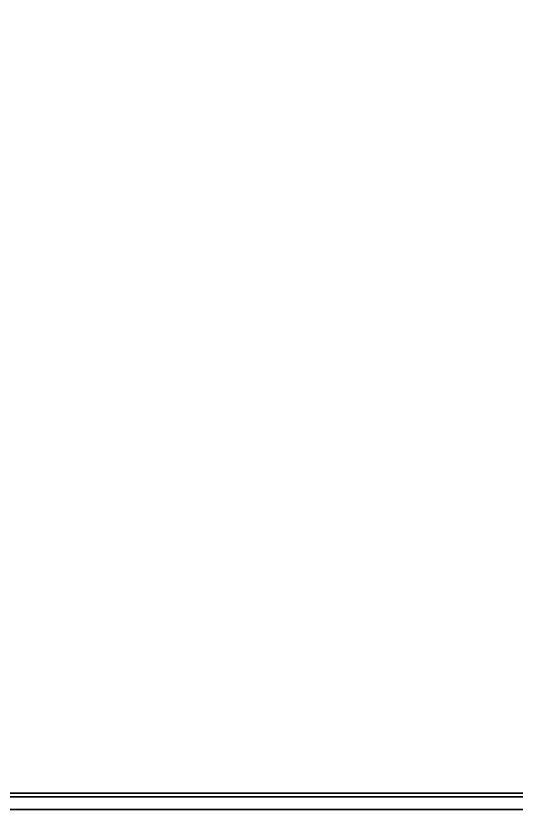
# Model space of a CAD drawing. Extents: x 0 to 2808, y -3840 to 0.
# Drawn here: x 1404 to 2106, y -2164 to -1033 of the extents above; entities that cross this region are included whole.
import ezdxf

# ---------------------------------------------------------------- set-up
doc = ezdxf.new("R2010")
doc.units = 0
for name, color, linetype in [('LAYER0', 7, 'CONTINUOUS'), ('LAYER1', 7, 'CONTINUOUS'), ('LAYER342', 9, 'CONTINUOUS'), ('LAYER530', 7, 'CONTINUOUS')]:
    doc.layers.add(name, color=color, linetype=linetype)

msp = doc.modelspace()

# ---------------------------------------------------------------- linework, layer by layer
at = {"layer": 'LAYER0', "invisible_edges": 1}
for points in [[(2790, 0), (0, -3840), (0, 0), (2790, 0)], [(2790, -3840, 5), (0, 0, 5), (0, -3840, 5), (2790, -3840, 5)], [(0, 0, 5), (2790, -3840, 5), (2790, 0, 5), (0, 0, 5)], [(0, -3840), (2790, 0), (2790, -3840), (0, -3840)]]:
    msp.add_3dface(points, dxfattribs=at)
at = {"layer": 'LAYER342', "invisible_edges": 1}
for points in [[(648, -2127.001, 5), (2604, -2127.001, 605), (2604, -2127.001, 5), (648, -2127.001, 5)], [(2604, -2127.001, 605), (648, -2127.001, 5), (648, -2127.001, 605), (2604, -2127.001, 605)], [(648, -2145.001, 605), (2604, -2127.001, 605), (648, -2127.001, 605), (648, -2145.001, 605)], [(2604, -2127.001, 605), (648, -2145.001, 605), (2604, -2145.001, 605), (2604, -2127.001, 605)], [(2604, -2145.001, 5), (648, -2127.001, 5), (2604, -2127.001, 5), (2604, -2145.001, 5)], [(648, -2127.001, 5), (2604, -2145.001, 5), (648, -2145.001, 5), (648, -2127.001, 5)], [(648, -2145.001, 605), (2604, -2145.001, 5), (2604, -2145.001, 605), (648, -2145.001, 605)], [(2604, -2145.001, 5), (648, -2145.001, 605), (648, -2145.001, 5), (2604, -2145.001, 5)]]:
    msp.add_3dface(points, dxfattribs=at)
at = {"layer": 'LAYER530', "invisible_edges": 1}
for points in [[(2604, -742.0012, 5), (704, -2122.001, 5), (704, -742.0012, 5), (2604, -742.0012, 5)], [(704, -2122.001, 5), (2604, -742.0012, 5), (2604, -2122.001, 5), (704, -2122.001, 5)], [(2604, -2122.001, 855), (704, -742.0012, 855), (704, -2122.001, 855), (2604, -2122.001, 855)], [(704, -742.0012, 855), (2604, -2122.001, 855), (2604, -742.0012, 855), (704, -742.0012, 855)], [(2604, -2122.001, 855), (704, -2122.001, 5), (2604, -2122.001, 5), (2604, -2122.001, 855)], [(704, -2122.001, 5), (2604, -2122.001, 855), (704, -2122.001, 855), (704, -2122.001, 5)]]:
    msp.add_3dface(points, dxfattribs=at)

# ---------------------------------------------------------------- meshes
at = {"layer": 'LAYER1'}
mesh = msp.add_polymesh((5, 2), dxfattribs=at)
for k, corner in enumerate([(2640, -3690, 2670), (2640, -150.0002, 2670), (150, -3690, 2670), (2640, -3690, 2670), (150, -150.0002, 2670), (150, -3690, 2670), (2640, -150.0002, 2670), (150, -150.0002, 2670), (2790, 0, 2670), (0, 0, 2670)]):
    mesh.set_mesh_vertex(divmod(k, 2), corner)

doc.saveas('drawing.dxf')
